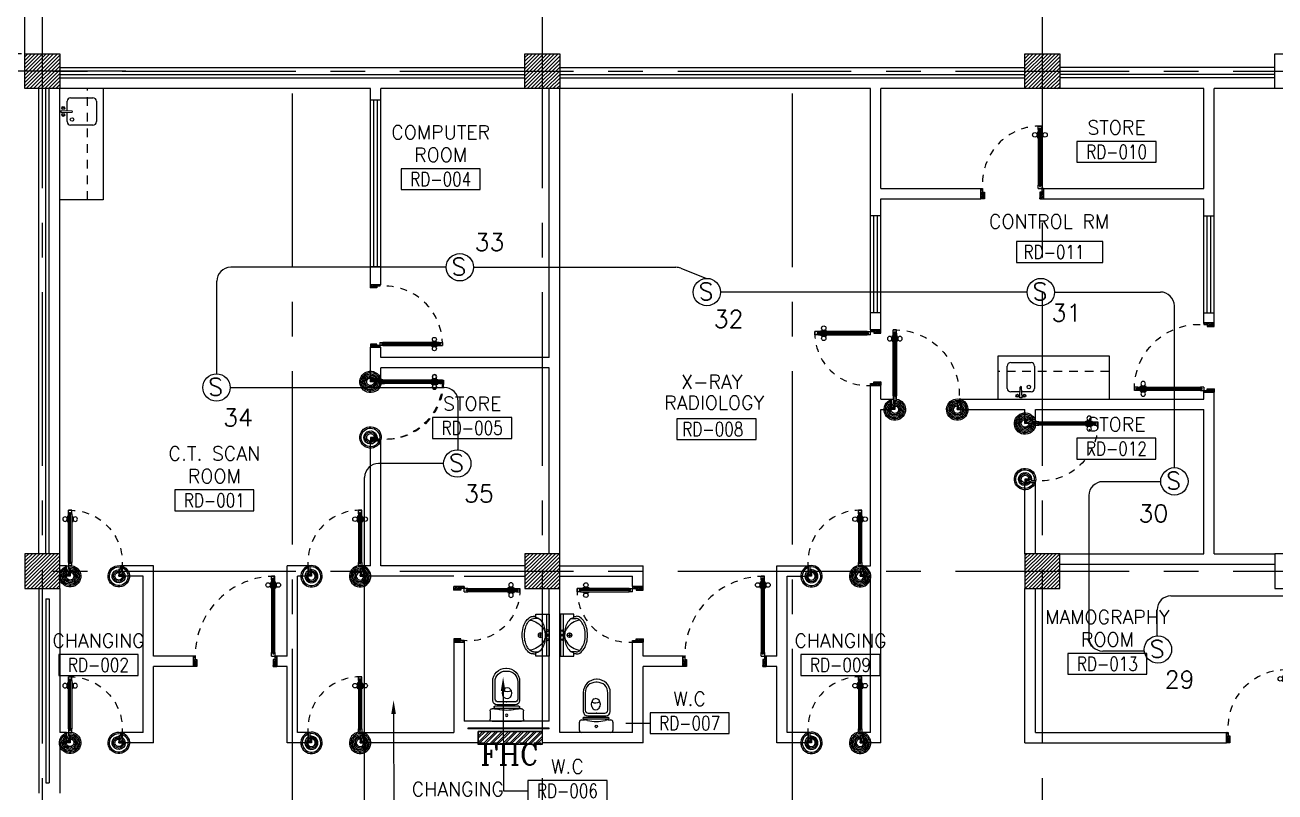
# Model space of a CAD drawing. Extents: x -0.4 to 91.7, y -13.9 to 77.4.
# Drawn here: x 10.95 to 28.95, y 53.49 to 64.54 of the extents above; entities that cross this region are included whole.
import ezdxf
from ezdxf.enums import TextEntityAlignment as Align

# ---------------------------------------------------------------- set-up
doc = ezdxf.new("R2010")
doc.units = 0
doc.header["$MEASUREMENT"] = 0
doc.header["$PDMODE"] = 3
doc.header["$PDSIZE"] = 0.1
for name, pattern in [('CENTERX2', [4, 2.5, -0.5, 0.5, -0.5]), ('HIDDEN', [0.375, 0.25, -0.125]), ('HIDDEN2', [0.1875, 0.125, -0.0625])]:
    doc.linetypes.add(name, pattern=pattern)
doc.layers.get('0').update_dxf_attribs({"color": 11, "linetype": 'CONTINUOUS'})
doc.layers.get('DEFPOINTS').update_dxf_attribs({"color": 11, "linetype": 'CONTINUOUS'})
for name, color, linetype in [('A-JEERI', 11, 'CONTINUOUS'), ('AX-DIM', 11, 'CONTINUOUS'), ('AXES', 11, 'CENTERX2'), ('COL', 11, 'CONTINUOUS'), ('DOOR', 11, 'CONTINUOUS'), ('E-FIRE', 4, 'CONTINUOUS'), ('E-WIRE', 4, 'CONTINUOUS'), ('FHC', 11, 'CONTINUOUS'), ('HAT', 11, 'CONTINUOUS'), ('INSUL', 11, 'CONTINUOUS'), ('Locker', 11, 'CONTINUOUS'), ('ME-FIX', 11, 'CONTINUOUS'), ('RM-BOX', 11, 'CONTINUOUS'), ('RM-IND', 11, 'CONTINUOUS'), ('RM-NAME', 11, 'CONTINUOUS'), ('RM-NO', 11, 'CONTINUOUS'), ('SUNI-FUR', 11, 'CONTINUOUS'), ('WALL', 11, 'CONTINUOUS'), ('WIN', 11, 'CONTINUOUS')]:
    doc.layers.add(name, color=color, linetype=linetype)
doc.styles.add('ROMANC', font='romanc', dxfattribs={"height": 0.1})
doc.styles.add('ROMANS', font='ROMANS.shx', dxfattribs={"width": 0.6})
doc.dimstyles.new('STANDARD in', dxfattribs={"dimtxt": 0.2, "dimasz": 0.1, "dimexe": 0.07, "dimexo": 0.05, "dimgap": 0.1, "dimtad": 1, "dimdec": 0, "dimlfac": 1000, "dimzin": 0, "dimdsep": 46, "dimtxsty": 'ROMANS', "dimblk": 'ARCHTICK', "dimcen": 0.05, "dimdle": 0.05, "dimclrd": 7, "dimclre": 7, "dimclrt": 2, "dimadec": 0, "dimazin": 0, "dimtfac": 1, "dimtdec": 0, "dimtmove": 2, "dimatfit": 3, "dimldrblk": 'ARCHTICK', "dimfxl": 0, "dimtolj": 1, "dimtzin": 0, "dimarcsym": 0})

# ---------------------------------------------------------------- blocks, each defined once
blk = doc.blocks.new('_ARCHTICK')
at = {"color": 0, "linetype": 'ByBlock', "const_width": 0.15}
blk.add_lwpolyline([(-0.5, -0.5), (0.5, 0.5)], dxfattribs=at)
blk = doc.blocks.new('*D139')
at = {"layer": 'AX-DIM', "color": 7, "lineweight": -2}
for p, q in [((10.951, 63.985), (10.951, 76.183)), ((86.267, 74.743), (86.267, 76.183)), ((10.901, 76.113), (86.317, 76.113))]:
    blk.add_line(p, q, dxfattribs=at)
at = {"layer": 'DEFPOINTS', "color": 0}
for p in [(86.267, 76.113), (86.267, 74.693), (10.951, 63.935)]:
    blk.add_point(p, dxfattribs=at)
at = {"layer": 'AX-DIM', "color": 7, "lineweight": -2, "xscale": 0.1, "yscale": 0.1, "zscale": 0.1, "rotation": 180}
blk.add_blockref('_ARCHTICK', (10.951, 76.113), dxfattribs=at)
at = {"layer": 'AX-DIM', "color": 7, "lineweight": -2, "xscale": 0.1, "yscale": 0.1, "zscale": 0.1}
blk.add_blockref('_ARCHTICK', (86.267, 76.113), dxfattribs=at)
at = {"layer": 'AX-DIM', "color": 2, "insert": (48.609, 76.313), "char_height": 0.2, "attachment_point": 5, "style": 'ROMANS'}
blk.add_mtext('\\A1;75316', dxfattribs=at)
blk = doc.blocks.new('*D178')
at = {"layer": 'AX-DIM', "color": 7, "lineweight": -2}
for p, q in [((10.901, 64.12), (0.98, 64.12)), ((1.05, 4.75), (1.05, 64.17)), ((10.901, 4.8), (0.98, 4.8))]:
    blk.add_line(p, q, dxfattribs=at)
at = {"layer": 'DEFPOINTS', "color": 0}
for p in [(1.05, 64.12), (10.951, 64.12), (10.951, 4.8)]:
    blk.add_point(p, dxfattribs=at)
at = {"layer": 'AX-DIM', "color": 7, "lineweight": -2, "xscale": 0.1, "yscale": 0.1, "zscale": 0.1}
for p, rotation in [((1.05, 64.12), 90), ((1.05, 4.8), 270)]:
    blk.add_blockref('_ARCHTICK', p, dxfattribs=dict(at, rotation=rotation))
at = {"layer": 'AX-DIM', "color": 2, "insert": (0.85, 34.46), "char_height": 0.2, "attachment_point": 5, "rotation": 90, "style": 'ROMANS'}
blk.add_mtext('\\A1;59320', dxfattribs=at)
blk = doc.blocks.new('DOOR100')
at = {"layer": 'DOOR', "color": 7, "linetype": 'ByBlock'}
for p, q in [((-75, 1250), (-75, 1300)), ((-75, 1300), (-25, 1300)), ((-25, 1300), (-75, 1300)), ((-58, 1250), (-58, 1270)), ((-42, 1270), (-58, 1270)), ((-42, 1250), (-42, 1270)), ((-25, 1250), (-25, 1300)), ((-91, 1205), (-91, 1140)), ((-82, 1205), (-91, 1205)), ((-82, 1140), (-91, 1140)), ((-82, 1128), (-82, 1218)), ((-75, 1218), (-82, 1218)), ((-82, 1205), (-82, 1140)), ((-75, 1128), (-82, 1128)), ((-58, 1250), (-75, 1250)), ((-25, 1250), (-42, 1250)), ((-25, 1218), (-18, 1218)), ((-25, 1128), (-18, 1128)), ((-18, 1128), (-18, 1218)), ((-18, 1205), (-18, 1140)), ((-18, 1205), (-9, 1205)), ((-18, 1140), (-9, 1140)), ((-9, 1205), (-9, 1140)), ((-75, 200), (-58, 200)), ((-75, 150), (-75, 200)), ((-58, 200), (-58, 180)), ((-42, 200), (-25, 200)), ((-42, 180), (-42, 200)), ((-25, 200), (-25, 150)), ((-1200, 0), (-1200, 150)), ((-1200, 150), (-1175, 150)), ((-1200, 150), (-1200, 0)), ((-1150, 0), (-1200, 114)), ((-1150, 0), (-1200, 40)), ((-1150, 0), (-1200, 0)), ((-1175, 150), (-1175, 100)), ((-1175, 100), (-1150, 100)), ((-1150, 0), (-1163, 100)), ((-1150, 100), (-1150, 0)), ((-75, 150), (-25, 150)), ((-58, 180), (-42, 180)), ((-50, 0), (0, 114)), ((-50, 100), (-50, 0)), ((-50, 0), (-37, 100)), ((-25, 100), (-50, 100)), ((-50, 0), (0, 40)), ((-50, 0), (0, 0)), ((0, 150), (-25, 150)), ((-25, 150), (-25, 100)), ((0, 0), (0, 150)), ((0, 150), (0, 0))]:
    blk.add_line(p, q, dxfattribs=at)
at = {"layer": 'DOOR', "linetype": 'ByBlock'}
for p, q in [((-75, 1250), (-75, 200)), ((-58, 200), (-58, 1250)), ((-42, 200), (-42, 1250)), ((-25, 200), (-25, 1250))]:
    blk.add_line(p, q, dxfattribs=at)
at = {"layer": 'DOOR', "color": 7, "linetype": 'ByBlock'}
for centre in [(-124, 1173), (24, 1173)]:
    blk.add_circle(centre, 32.4, dxfattribs=at)
at = {"layer": 'DOOR', "linetype": 'HIDDEN', "ltscale": 0.5}
blk.add_arc((-25, 150), 1150, 90, 180, dxfattribs=at)
at = {"layer": 'DOOR', "color": 7, "linetype": 'ByBlock'}
for centre, radius, start, end in [((-1150, 0), 154, 103.7142, 108.8947), ((-1150, 0), 134, 100.72, 111.8402), ((-1150, 0), 94.4, 90, 121.9818), ((-1150, 0), 74.4, 90, 132.2236), ((-1150, 0), 54.4, 90, 156.7926), ((-1150, 0), 34.4, 90, 180), ((-1150, 0), 14.4, 90, 180), ((-50, 0), 94.4, 58.0182, 90), ((-50, 0), 74.4, 47.7764, 90), ((-50, 0), 54.4, 23.2074, 90), ((-50, 0), 34.4, 0, 90), ((-50, 0), 14.4, 0, 90), ((-50, 0), 134, 68.1598, 79.28), ((-50, 0), 114, 64.0838, 77.3774), ((-50, 0), 154, 71.1053, 76.2858)]:
    blk.add_arc(centre, radius, start, end, dxfattribs=at)
blk = doc.blocks.new('A$C49F1192B')
at = {"layer": 'DOOR', "color": 0, "linetype": 'ByBlock', "xscale": -1, "rotation": 270}
blk.add_blockref('DOOR100', (0, 1200), dxfattribs=at)
blk = doc.blocks.new('*D161')
at = {"layer": 'AX-DIM', "color": 7, "lineweight": -2}
for p, q in [((5.726, 60.64), (5.726, 76.183)), ((10.951, 63.985), (10.951, 76.183)), ((5.676, 76.113), (11.001, 76.113))]:
    blk.add_line(p, q, dxfattribs=at)
at = {"layer": 'DEFPOINTS', "color": 0}
for p in [(10.951, 76.113), (10.951, 63.935), (5.726, 60.59)]:
    blk.add_point(p, dxfattribs=at)
at = {"layer": 'AX-DIM', "color": 7, "lineweight": -2, "xscale": 0.1, "yscale": 0.1, "zscale": 0.1, "rotation": 180}
blk.add_blockref('_ARCHTICK', (5.726, 76.113), dxfattribs=at)
at = {"layer": 'AX-DIM', "color": 7, "lineweight": -2, "xscale": 0.1, "yscale": 0.1, "zscale": 0.1}
blk.add_blockref('_ARCHTICK', (10.951, 76.113), dxfattribs=at)
at = {"layer": 'AX-DIM', "color": 2, "insert": (8.339, 76.313), "char_height": 0.2, "attachment_point": 5, "style": 'ROMANS'}
blk.add_mtext('\\A1;5225', dxfattribs=at)
blk = doc.blocks.new('A$C09EF76E8')
at = {"layer": 'DOOR', "color": 0, "linetype": 'ByBlock'}
for p, q in [((777, 950), (727, 950)), ((727, 950), (777, 950)), ((727, 900), (727, 950)), ((760, 920), (744, 920)), ((744, 900), (744, 920)), ((760, 900), (760, 920)), ((777, 900), (777, 950)), ((719, 855), (710, 855)), ((710, 855), (710, 790)), ((719, 790), (710, 790)), ((727, 868), (719, 868)), ((719, 778), (719, 868)), ((719, 855), (719, 790)), ((727, 778), (719, 778)), ((744, 900), (727, 900)), ((777, 900), (760, 900)), ((777, 868), (784, 868)), ((777, 778), (784, 778)), ((784, 778), (784, 868)), ((784, 855), (793, 855)), ((784, 855), (784, 790)), ((784, 790), (793, 790)), ((793, 855), (793, 790)), ((727, 150), (727, 200)), ((727, 200), (744, 200)), ((744, 200), (744, 180)), ((760, 180), (760, 200)), ((760, 200), (777, 200)), ((777, 200), (777, 150)), ((2, 0), (2, 150)), ((2, 150), (27, 150)), ((2, 150), (2, 0)), ((27, 150), (27, 100)), ((27, 100), (52, 100)), ((52, 100), (52, 0)), ((727, 150), (777, 150)), ((744, 180), (760, 180)), ((777, 100), (752, 100)), ((752, 100), (752, 0)), ((777, 150), (777, 100)), ((802, 150), (777, 150)), ((802, 150), (802, 0)), ((52, 0), (2, 0)), ((752, 0), (802, 0))]:
    blk.add_line(p, q, dxfattribs=at)
at = {"layer": 'DOOR', "linetype": 'ByBlock'}
for p, q in [((727, 900), (727, 200)), ((744, 200), (744, 900)), ((760, 200), (760, 900)), ((777, 200), (777, 900)), ((802, 0), (802, 150))]:
    blk.add_line(p, q, dxfattribs=at)
at = {"layer": 'DOOR', "color": 9, "linetype": 'ByBlock'}
for p, q in [((52, 0), (2, 114)), ((52, 0), (2, 40)), ((52, 0), (38, 100)), ((752, 0), (802, 114)), ((752, 0), (765, 100)), ((752, 0), (802, 40))]:
    blk.add_line(p, q, dxfattribs=at)
at = {"layer": 'DOOR', "color": 0, "linetype": 'ByBlock'}
for centre in [(678, 823), (825, 823)]:
    blk.add_circle(centre, 32.4, dxfattribs=at)
at = {"layer": 'DOOR', "linetype": 'HIDDEN', "ltscale": 0.5}
blk.add_arc((752, 199), 752, 88.0938, 183.7249, dxfattribs=at)
at = {"layer": 'DOOR', "color": 9, "linetype": 'ByBlock'}
for centre, radius, start, end in [((52, 0), 154, 103.7142, 108.8947), ((52, 0), 134, 100.72, 111.8402), ((52, 0), 94.4, 90, 121.9818), ((52, 0), 74.4, 90, 132.2236), ((52, 0), 54.4, 90, 156.7926), ((52, 0), 34.4, 90, 180), ((52, 0), 14.4, 90, 180), ((752, 0), 94.4, 58.0182, 90), ((752, 0), 74.4, 47.7764, 90), ((752, 0), 54.4, 23.2074, 90), ((752, 0), 34.4, 0, 90), ((752, 0), 14.4, 0, 90), ((752, 0), 134, 68.1598, 79.28), ((752, 0), 114, 64.0838, 77.3774), ((752, 0), 154, 71.1053, 76.2858)]:
    blk.add_arc(centre, radius, start, end, dxfattribs=at)
blk = doc.blocks.new('*X106')
at = {"color": 0}
for p, q in [((24139, 62323), (24617, 62801)), ((24139, 62376), (24564, 62801)), ((24139, 62429), (24511, 62801)), ((24139, 62482), (24458, 62801)), ((24139, 62535), (24405, 62801)), ((24139, 62588), (24352, 62801)), ((24139, 62641), (24299, 62801)), ((24139, 62694), (24246, 62801)), ((24139, 62747), (24193, 62801)), ((24170, 62301), (24639, 62770)), ((24223, 62301), (24639, 62717)), ((24276, 62301), (24639, 62664)), ((24329, 62301), (24639, 62611)), ((24382, 62301), (24639, 62558)), ((24435, 62301), (24639, 62505)), ((24488, 62301), (24639, 62452)), ((24541, 62301), (24639, 62399)), ((24595, 62301), (24639, 62346))]:
    blk.add_line(p, q, dxfattribs=at)
blk = doc.blocks.new('RM1')
at = {"layer": 'RM-BOX'}
blk.add_lwpolyline([(570, -200), (-570, -200), (-570, -500), (570, -500)], close=True, dxfattribs=at)
at = {"layer": 'RM-NAME', "style": 'ROMANS'}
for tag, p in [('ROOMNAME1', (0, 324)), ('ROOMNAME2', (0, 0))]:
    blk.add_attdef(tag, text='', height=200, dxfattribs=at).set_placement(p, align=Align.MIDDLE)
at = {"layer": 'RM-NO', "style": 'ROMANS', "width": 0.8}
blk.add_attdef('ROOMNO', text='', height=200, dxfattribs=at).set_placement((0, -350), align=Align.MIDDLE)
blk = doc.blocks.new('COL50')
at = {"layer": 'COL'}
blk.add_lwpolyline([(-250, 250), (-250, -250), (250, -250), (250, 250)], close=True, dxfattribs=at)
blk = doc.blocks.new('*X108')
at = {"color": 0}
for p, q in [((24139, 69535), (24605, 70001)), ((24139, 69589), (24552, 70001)), ((24139, 69642), (24499, 70001)), ((24139, 69695), (24446, 70001)), ((24139, 69748), (24393, 70001)), ((24139, 69801), (24340, 70001)), ((24139, 69854), (24287, 70001)), ((24139, 69907), (24234, 70001)), ((24139, 69960), (24180, 70001)), ((24158, 69501), (24639, 69982)), ((24211, 69501), (24639, 69929)), ((24264, 69501), (24639, 69876)), ((24317, 69501), (24639, 69823)), ((24370, 69501), (24639, 69770)), ((24423, 69501), (24639, 69717)), ((24476, 69501), (24639, 69664)), ((24529, 69501), (24639, 69611)), ((24582, 69501), (24639, 69558)), ((24635, 69501), (24639, 69505))]:
    blk.add_line(p, q, dxfattribs=at)
blk = doc.blocks.new('*X107')
at = {"color": 0}
for p, q in [((31339, 62310), (31830, 62801)), ((31339, 62364), (31777, 62801)), ((31339, 62417), (31724, 62801)), ((31339, 62470), (31671, 62801)), ((31339, 62523), (31618, 62801)), ((31339, 62576), (31565, 62801)), ((31339, 62629), (31512, 62801)), ((31339, 62682), (31458, 62801)), ((31339, 62735), (31405, 62801)), ((31339, 62788), (31352, 62801)), ((31383, 62301), (31839, 62757)), ((31436, 62301), (31839, 62704)), ((31489, 62301), (31839, 62651)), ((31542, 62301), (31839, 62598)), ((31595, 62301), (31839, 62545)), ((31648, 62301), (31839, 62492)), ((31701, 62301), (31839, 62439)), ((31754, 62301), (31839, 62386)), ((31807, 62301), (31839, 62333))]:
    blk.add_line(p, q, dxfattribs=at)
blk = doc.blocks.new('A$C24ED45A6')
at = {"layer": 'DOOR', "color": 0, "linetype": 'ByBlock'}
for p, q in [((925, 1100), (925, 1150)), ((925, 1150), (975, 1150)), ((975, 1150), (925, 1150)), ((942, 1100), (925, 1100)), ((942, 1100), (942, 1120)), ((958, 1120), (942, 1120)), ((958, 1100), (958, 1120)), ((975, 1100), (958, 1100)), ((975, 1100), (975, 1150)), ((909, 1055), (909, 990)), ((918, 1055), (909, 1055)), ((918, 990), (909, 990)), ((918, 978), (918, 1068)), ((925, 1068), (918, 1068)), ((918, 1055), (918, 990)), ((925, 978), (918, 978)), ((975, 1068), (982, 1068)), ((975, 978), (982, 978)), ((982, 978), (982, 1068)), ((982, 1055), (982, 990)), ((982, 1055), (991, 1055)), ((982, 990), (991, 990)), ((991, 1055), (991, 990)), ((925, 150), (925, 200)), ((925, 200), (942, 200)), ((942, 200), (942, 180)), ((958, 180), (958, 200)), ((958, 200), (975, 200)), ((975, 200), (975, 150)), ((0, 0), (0, 150)), ((0, 150), (25, 150)), ((50, 0), (0, 0)), ((25, 150), (25, 100)), ((25, 100), (50, 100)), ((50, 100), (50, 0)), ((925, 150), (975, 150)), ((942, 180), (958, 180)), ((975, 100), (950, 100)), ((950, 100), (950, 0)), ((1000, 150), (975, 150)), ((975, 150), (975, 100)), ((1000, 150), (1000, 0)), ((950, 0), (1000, 0))]:
    blk.add_line(p, q, dxfattribs=at)
at = {"layer": 'DOOR', "linetype": 'ByBlock'}
for p, q in [((925, 1100), (925, 200)), ((942, 200), (942, 1100)), ((958, 200), (958, 1100)), ((975, 200), (975, 1100))]:
    blk.add_line(p, q, dxfattribs=at)
at = {"layer": 'DOOR', "color": 9, "linetype": 'ByBlock'}
for p, q in [((50, 0), (0, 114)), ((50, 0), (0, 40)), ((50, 0), (37, 100)), ((950, 0), (1000, 114)), ((950, 0), (963, 100)), ((950, 0), (1000, 40))]:
    blk.add_line(p, q, dxfattribs=at)
at = {"layer": 'DOOR', "color": 0, "linetype": 'ByBlock'}
for centre in [(876, 1023), (1024, 1023)]:
    blk.add_circle(centre, 32.4, dxfattribs=at)
at = {"layer": 'DOOR', "linetype": 'HIDDEN', "ltscale": 0.5}
blk.add_arc((950, 222), 928, 88.456, 184.4816, dxfattribs=at)
at = {"layer": 'DOOR', "color": 9, "linetype": 'ByBlock'}
for centre, radius, start, end in [((50, 0), 154, 103.7142, 108.8947), ((50, 0), 134, 100.72, 111.8402), ((50, 0), 114, 102.6226, 115.9162), ((50, 0), 94.4, 90, 121.9818), ((50, 0), 74.4, 90, 132.2236), ((50, 0), 54.4, 90, 156.7926), ((50, 0), 34.4, 90, 180), ((50, 0), 14.4, 90, 180), ((950, 0), 94.4, 58.0182, 90), ((950, 0), 74.4, 47.7764, 90), ((950, 0), 54.4, 23.2074, 90), ((950, 0), 34.4, 0, 90), ((950, 0), 14.4, 0, 90), ((950, 0), 134, 68.1598, 79.28), ((950, 0), 114, 64.0838, 77.3774), ((950, 0), 154, 71.1053, 76.2858)]:
    blk.add_arc(centre, radius, start, end, dxfattribs=at)
at = {"layer": 'WALL'}
blk.add_line((1000, 0), (1000, 150), dxfattribs=at)
blk = doc.blocks.new('*X109')
at = {"color": 0}
for p, q in [((31339, 69523), (31817, 70001)), ((31339, 69576), (31764, 70001)), ((31339, 69629), (31711, 70001)), ((31339, 69682), (31658, 70001)), ((31339, 69735), (31605, 70001)), ((31339, 69788), (31552, 70001)), ((31339, 69841), (31499, 70001)), ((31339, 69894), (31446, 70001)), ((31339, 69947), (31393, 70001)), ((31370, 69501), (31839, 69970)), ((31423, 69501), (31839, 69917)), ((31476, 69501), (31839, 69864)), ((31529, 69501), (31839, 69811)), ((31582, 69501), (31839, 69758)), ((31635, 69501), (31839, 69705)), ((31688, 69501), (31839, 69652)), ((31741, 69501), (31839, 69599)), ((31795, 69501), (31839, 69546))]:
    blk.add_line(p, q, dxfattribs=at)
blk = doc.blocks.new('*X111')
at = {"color": 0}
for p, q in [((38539, 62351), (38989, 62801)), ((38539, 62404), (38936, 62801)), ((38539, 62457), (38883, 62801)), ((38539, 62510), (38830, 62801)), ((38539, 62563), (38777, 62801)), ((38539, 62616), (38724, 62801)), ((38539, 62669), (38671, 62801)), ((38539, 62722), (38618, 62801)), ((38539, 62775), (38565, 62801)), ((38542, 62301), (39039, 62798)), ((38595, 62301), (39039, 62745)), ((38648, 62301), (39039, 62692)), ((38701, 62301), (39039, 62639)), ((38754, 62301), (39039, 62586)), ((38807, 62301), (39039, 62533)), ((38860, 62301), (39039, 62480)), ((38913, 62301), (39039, 62427)), ((38966, 62301), (39039, 62374)), ((39020, 62301), (39039, 62321))]:
    blk.add_line(p, q, dxfattribs=at)
blk = doc.blocks.new('*X110')
at = {"color": 0}
for p, q in [((38539, 69510), (39030, 70001)), ((38539, 69564), (38977, 70001)), ((38539, 69617), (38924, 70001)), ((38539, 69670), (38871, 70001)), ((38539, 69723), (38818, 70001)), ((38539, 69776), (38765, 70001)), ((38539, 69829), (38712, 70001)), ((38539, 69882), (38658, 70001)), ((38539, 69935), (38605, 70001)), ((38539, 69988), (38552, 70001)), ((38583, 69501), (39039, 69957)), ((38636, 69501), (39039, 69904)), ((38689, 69501), (39039, 69851)), ((38742, 69501), (39039, 69798)), ((38795, 69501), (39039, 69745)), ((38848, 69501), (39039, 69692)), ((38901, 69501), (39039, 69639)), ((38954, 69501), (39039, 69586)), ((39007, 69501), (39039, 69533))]:
    blk.add_line(p, q, dxfattribs=at)
blk = doc.blocks.new('DOOR90')
at = {"layer": 'DOOR', "color": 7, "linetype": 'ByBlock'}
for p, q in [((-150, 0), (0, 0)), ((-150, 0), (-150, -25)), ((0, -50), (-114, 0)), ((0, -50), (-40, 0)), ((0, -50), (0, 0)), ((-1000, -25), (-1050, -25)), ((-1050, -75), (-1050, -25)), ((-1050, -25), (-1050, -75)), ((-1000, -75), (-1050, -75)), ((-1000, -42), (-1020, -42)), ((-1020, -42), (-1020, -58)), ((-1000, -58), (-1020, -58)), ((-1000, -25), (-1000, -42)), ((-1000, -58), (-1000, -75)), ((-878, -18), (-968, -18)), ((-968, -25), (-968, -18)), ((-968, -75), (-968, -82)), ((-878, -82), (-968, -82)), ((-955, -9), (-890, -9)), ((-955, -18), (-955, -9)), ((-955, -18), (-890, -18)), ((-955, -82), (-890, -82)), ((-955, -82), (-955, -91)), ((-955, -91), (-890, -91)), ((-890, -18), (-890, -9)), ((-890, -82), (-890, -91)), ((-878, -25), (-878, -18)), ((-878, -75), (-878, -82)), ((-200, -25), (-150, -25)), ((-200, -42), (-200, -25)), ((-180, -42), (-200, -42)), ((-200, -58), (-180, -58)), ((-200, -75), (-200, -58)), ((-150, -75), (-200, -75)), ((-180, -58), (-180, -42)), ((-150, -25), (-100, -25)), ((-150, -75), (-150, -25)), ((-100, -25), (-100, -50)), ((0, -50), (-100, -37)), ((-100, -50), (0, -50)), ((-150, -875), (-100, -875)), ((-150, -900), (-150, -875)), ((-150, -900), (0, -900)), ((0, -900), (-150, -900)), ((0, -850), (-114, -900)), ((-100, -875), (-100, -850)), ((0, -850), (-100, -863)), ((-100, -850), (0, -850)), ((0, -850), (-40, -900)), ((0, -850), (0, -900))]:
    blk.add_line(p, q, dxfattribs=at)
at = {"layer": 'DOOR', "linetype": 'ByBlock'}
for p, q in [((-200, -25), (-1000, -25)), ((-200, -42), (-1000, -42)), ((-200, -58), (-1000, -58)), ((-1000, -75), (-200, -75))]:
    blk.add_line(p, q, dxfattribs=at)
at = {"layer": 'DOOR', "color": 7, "linetype": 'ByBlock'}
for centre in [(-923, 24), (-923, -124)]:
    blk.add_circle(centre, 32.4, dxfattribs=at)
for centre, radius, start, end in [((0, -50), 154, 161.1053, 166.2858), ((0, -50), 94.4, 148.0182, 180), ((0, -50), 134, 158.1598, 169.28), ((0, -50), 114, 154.0838, 167.3774), ((0, -50), 74.4, 137.7764, 180), ((0, -50), 54.4, 113.2074, 180), ((0, -50), 34.4, 90, 180), ((0, -50), 14.4, 90, 180), ((0, -850), 154, 193.7142, 198.8947), ((0, -850), 134, 190.72, 201.8402), ((0, -850), 94.4, 180, 211.9818), ((0, -850), 74.4, 180, 222.2236), ((0, -850), 54.4, 180, 246.7926), ((0, -850), 34.4, 180, 270), ((0, -850), 14.4, 180, 270)]:
    blk.add_arc(centre, radius, start, end, dxfattribs=at)
at = {"layer": 'DOOR', "linetype": 'HIDDEN', "ltscale": 0.5}
blk.add_arc((-222, -50), 828, 178.2701, 275.003, dxfattribs=at)
blk = doc.blocks.new('A$C3CD36B94')
at = {"layer": 'DOOR', "color": 0, "linetype": 'ByBlock'}
for p, q in [((106, 950), (56, 950)), ((56, 800), (56, 950)), ((106, 850), (106, 950)), ((806, 950), (856, 950)), ((806, 850), (806, 950)), ((856, 800), (856, 950)), ((856, 950), (856, 800)), ((56, 800), (81, 800)), ((81, 850), (106, 850)), ((81, 800), (81, 850)), ((131, 800), (81, 800)), ((81, 750), (81, 800)), ((98, 750), (81, 750)), ((114, 770), (98, 770)), ((98, 770), (98, 750)), ((114, 750), (114, 770)), ((131, 750), (114, 750)), ((131, 800), (131, 750)), ((831, 850), (806, 850)), ((831, 800), (831, 850)), ((856, 800), (831, 800)), ((65, 95), (65, 160)), ((74, 160), (65, 160)), ((74, 95), (65, 95)), ((74, 173), (74, 83)), ((81, 173), (74, 173)), ((74, 95), (74, 160)), ((81, 83), (74, 83)), ((81, 50), (81, 0)), ((81, 50), (98, 50)), ((131, 0), (81, 0)), ((81, 0), (131, 0)), ((98, 50), (98, 30)), ((98, 30), (114, 30)), ((114, 50), (114, 30)), ((114, 50), (131, 50)), ((131, 173), (138, 173)), ((131, 83), (138, 83)), ((131, 50), (131, 0)), ((138, 173), (138, 83)), ((138, 95), (138, 160)), ((138, 160), (147, 160)), ((138, 95), (147, 95)), ((147, 95), (147, 160))]:
    blk.add_line(p, q, dxfattribs=at)
at = {"layer": 'DOOR', "color": 9, "linetype": 'ByBlock'}
for p, q in [((106, 950), (56, 910)), ((106, 950), (56, 837)), ((106, 950), (93, 850)), ((806, 950), (819, 850)), ((806, 950), (856, 837)), ((806, 950), (856, 910))]:
    blk.add_line(p, q, dxfattribs=at)
at = {"layer": 'DOOR', "linetype": 'ByBlock'}
for p, q in [((81, 750), (81, 50)), ((98, 750), (98, 50)), ((114, 750), (114, 50)), ((131, 50), (131, 750))]:
    blk.add_line(p, q, dxfattribs=at)
at = {"layer": 'DOOR', "color": 0, "linetype": 'ByBlock'}
for centre in [(32, 128), (179, 128)]:
    blk.add_circle(centre, 32.4, dxfattribs=at)
at = {"layer": 'DOOR', "color": 9, "linetype": 'ByBlock'}
for centre, radius, start, end in [((106, 950), 54.4, 203.2074, 270), ((106, 950), 34.4, 180, 270), ((106, 950), 14.4, 180, 270), ((806, 950), 34.4, 270, 0), ((806, 950), 14.4, 270, 0), ((806, 950), 54.4, 270, 336.7926), ((106, 950), 74.4, 227.7764, 270), ((106, 950), 94.4, 238.0182, 270), ((106, 950), 114, 244.0838, 257.3774), ((106, 950), 134, 248.1598, 259.28), ((106, 950), 154, 251.1053, 256.2858), ((806, 950), 74.4, 270, 312.2236), ((806, 950), 94.4, 270, 301.9818), ((806, 950), 134, 280.72, 291.8402), ((806, 950), 154, 283.7142, 288.8947)]:
    blk.add_arc(centre, radius, start, end, dxfattribs=at)
at = {"layer": 'DOOR', "linetype": 'HIDDEN', "ltscale": 0.5}
blk.add_arc((106, 729), 729, 268.0335, 5.6617, dxfattribs=at)
blk = doc.blocks.new('2')
at = {"layer": 'SUNI-FUR', "linetype": 'Continuous'}
for p, q in [((0.016, 0.724), (-0.003, 0.724)), ((0.014, 0.765), (0.004, 0.765)), ((-0.185, 0.576), (-0.185, 0.3)), ((-0.159, 0.57), (-0.159, 0.32)), ((0.168, 0.32), (0.168, 0.57)), ((0.203, 0.3), (0.203, 0.576)), ((-0.065, 0.438), (-0.07, 0.406)), ((-0.07, 0.406), (-0.065, 0.375)), ((-0.005, 0.487), (-0.029, 0.481)), ((0.019, 0.481), (-0.005, 0.487)), ((0.06, 0.406), (0.055, 0.438)), ((0.057, 0.377), (0.06, 0.406)), ((-0.186, 0.199), (-0.186, 0.208)), ((-0.176, 0.218), (0.172, 0.218)), ((0.172, 0.189), (-0.176, 0.189)), ((-0.122, 0.237), (0.009, 0.237)), ((-0.113, 0.279), (0.008, 0.279)), ((-0.029, 0.331), (-0.005, 0.326)), ((-0.005, 0.326), (0.019, 0.331)), ((0.001, 0.279), (0.123, 0.279)), ((0.008, 0.279), (0.001, 0.279)), ((0.009, 0.237), (0.14, 0.237)), ((0.182, 0.208), (0.182, 0.199)), ((-0.241, 0.03), (-0.241, 0.15)), ((-0.211, 0.18), (-0.17, 0.18)), ((0.211, 0), (-0.211, 0)), ((0.174, 0.18), (0.211, 0.18)), ((0.174, 0.18), (0.174, 0.18)), ((0.241, 0.15), (0.241, 0.03))]:
    blk.add_line(p, q, dxfattribs=at)
blk.add_circle((0.002, 0.087), 0.0184, dxfattribs=at)
for centre, radius, start, end in [((0.004, 0.576), 0.189, 90, 180), ((-0.005, 0.57), 0.154, 90, 180), ((0.014, 0.576), 0.189, 0, 90), ((0.014, 0.57), 0.154, 0, 90), ((0.013, 0.412), 0.082, 141.0758, 161.504), ((0.013, 0.401), 0.082, 198.496, 218.9242), ((-0.007, 0.537), 0.112, 239.4234, 302.9162), ((0.002, 0.421), 0.0682, 117.1532, 141.0758), ((-0.012, 0.421), 0.0682, 38.9242, 62.8468), ((-0.023, 0.412), 0.082, 18.496, 38.9242), ((-0.029, 0.406), 0.0901, 321.0758, 341.504), ((-0.176, 0.208), 0.01, 90, 180), ((-0.176, 0.199), 0.01, 180, 270), ((-0.122, 0.3), 0.063, 180, 270), ((-0.116, 0.322), 0.0432, 183.5129, 273.5129), ((0.002, 0.392), 0.0682, 218.9242, 242.8468), ((-0.012, 0.392), 0.0682, 297.1532, 321.0758), ((0.125, 0.322), 0.0432, 266.4871, 356.4871), ((0.14, 0.3), 0.063, 270, 0), ((0.172, 0.208), 0.01, 0, 90), ((0.172, 0.199), 0.01, 270, 0), ((-0.211, 0.15), 0.03, 90, 180), ((-0.211, 0.03), 0.03, 180, 270), ((-0.201, -0.252), 0.433, 79.7535, 85.8109), ((0.075, 1.126), 0.973, 258.1938, 265.7347), ((-0.07, 1.126), 0.973, 274.2653, 281.8062), ((0.206, -0.252), 0.433, 94.1891, 100.2465), ((0.211, 0.15), 0.03, 0, 90), ((0.211, 0.03), 0.03, 270, 0)]:
    blk.add_arc(centre, radius, start, end, dxfattribs=at)
blk = doc.blocks.new('A$C347D0806')
at = {"layer": 'ME-FIX'}
for p, q in [((0.157, 1.467), (0.478, 1.467)), ((0.627, 1.6), (0.627, 0)), ((0.019, 1.254), (0.019, 1.287)), ((0.019, 1.287), (0.174, 1.28)), ((0.019, 1.254), (0.174, 1.261)), ((0.107, 1.28), (0.107, 1.417)), ((0.107, 1.124), (0.107, 1.261)), ((0.528, 1.417), (0.528, 1.124)), ((0.478, 1.074), (0.157, 1.074)), ((0.627, 0), (0, 0))]:
    blk.add_line(p, q, dxfattribs=at)
for centre, radius in [((0.05, 1.32), 0.0217), ((0.05, 1.32), 0.014), ((0.05, 1.221), 0.0217), ((0.05, 1.221), 0.014), ((0.177, 1.156), 0.0255)]:
    blk.add_circle(centre, radius, dxfattribs=at)
for centre, radius, start, end in [((0.157, 1.417), 0.0499, 90, 180), ((0.478, 1.417), 0.0499, 0, 90), ((0.174, 1.27), 0.00997, 270, 90), ((0.157, 1.124), 0.0499, 180, 270), ((0.478, 1.124), 0.0499, 270, 0)]:
    blk.add_arc(centre, radius, start, end, dxfattribs=at)
blk = doc.blocks.new('3')
at = {"layer": 'SUNI-FUR', "linetype": 'Continuous'}
for p, q in [((-0.304, 0), (-0.304, -0.192)), ((0.304, 0), (-0.304, 0)), ((0.304, -0.192), (0.304, 0)), ((0.304, -0.039), (-0.304, -0.039)), ((-0.254, -0.192), (-0.239, -0.15)), ((-0.239, -0.228), (-0.239, -0.15)), ((0.032, -0.13), (-0.032, -0.13)), ((0.016, -0.021), (-0.015, -0.021)), ((0, -0.005), (0, -0.037)), ((0, -0.098), (0, -0.162)), ((0.239, -0.15), (0.254, -0.192)), ((0.239, -0.15), (0.239, -0.228)), ((-0.304, -0.192), (-0.254, -0.192)), ((-0.271, -0.228), (-0.271, -0.192)), ((0.254, -0.192), (0.304, -0.192)), ((0.271, -0.192), (0.271, -0.228))]:
    blk.add_line(p, q, dxfattribs=at)
for centre, radius in [((-0.065, -0.021), 0.0124), ((0, -0.13), 0.0325), ((0, -0.021), 0.0155), ((0.065, -0.021), 0.0124)]:
    blk.add_circle(centre, radius, dxfattribs=at)
for centre, radius, start, end in [((-0.085, -0.267), 0.193, 117.0377, 142.6695), ((0.104, -0.343), 0.328, 144.0392, 163.2739), ((-0.028, -0.365), 0.307, 103.0865, 118.1878), ((0.054, -0.312), 0.27, 118.7422, 143.0578), ((-0.008, -0.528), 0.47, 89.0532, 100.9895), ((-0.012, -0.189), 0.13, 84.8536, 119.4454), ((0, -0.527), 0.469, 78.0637, 90), ((0.003, -0.228), 0.168, 61.4441, 91.1678), ((-0.04, -0.297), 0.25, 35.9608, 60.2764), ((0.034, -0.367), 0.306, 62.9623, 78.0637), ((-0.104, -0.343), 0.328, 16.7261, 35.9608), ((0.085, -0.267), 0.193, 37.3305, 62.9623), ((-0.191, -0.235), 0.0807, 174.5539, 214.673), ((-0.083, -0.16), 0.212, 214.673, 239.0867), ((-0.187, -0.234), 0.0525, 173.0893, 213.2084), ((-0.083, -0.16), 0.18, 214.673, 239.0867), ((0.204, -0.373), 0.433, 163.2739, 167.375), ((-0.035, -0.081), 0.305, 239.0867, 256.0699), ((-0.035, -0.081), 0.272, 239.0867, 256.0699), ((0, 0.062), 0.419, 256.0699, 270), ((0, 0.062), 0.419, 270, 283.9301), ((0.035, -0.081), 0.272, 283.9301, 300.9133), ((0.035, -0.081), 0.305, 283.9301, 300.9133), ((0.089, -0.171), 0.167, 300.9133, 325.327), ((0.089, -0.171), 0.2, 300.9133, 325.327), ((-0.204, -0.373), 0.433, 12.7359, 16.7261), ((0.171, -0.228), 0.068, 325.327, 0), ((0.171, -0.228), 0.101, 325.327, 0), ((0, 0.062), 0.452, 256.0699, 270), ((0, 0.062), 0.452, 270, 283.9301)]:
    blk.add_arc(centre, radius, start, end, dxfattribs=at)
blk = doc.blocks.new('S')
at = {"layer": 'E-FIRE'}
blk.add_circle((0, 0), 197, dxfattribs=at)
at = {"layer": 'E-FIRE', "color": 3, "style": 'ROMANS'}
blk.add_text('S', height=250, dxfattribs=at).set_placement((-119, -115))

msp = doc.modelspace()

# ---------------------------------------------------------------- hatches: boundary and pattern name
at = {"layer": 'FHC', "linetype": 'ByBlock', "ltscale": 0.3}
h = msp.add_hatch(dxfattribs=at)
h.set_pattern_fill('ANSI32', color=11, scale=175, style=0)
h.set_pattern_definition([(44.999998, (-214.71779, 23.118995), (-0.046403885, 0.046403882), []), (44.999998, (-214.686854, 23.118995), (-0.046403885, 0.046403882), [])])
h.paths.add_polyline_path([(18.3984, 54.17), (18.3984, 54.36), (17.4784, 54.36), (17.4784, 54.17)])
h.paths.add_polyline_path([(17.2658, 53.7489), (17.2658, 54.1697), (17.5283, 54.1697), (17.5283, 53.7489)], flags=9)

# ---------------------------------------------------------------- linework, layer by layer
at = {"layer": 'AXES'}
for p, q in [((11.2014, -1.8143), (11.2014, 76.6632)), ((18.4014, -1.8143), (18.4014, 76.6632)), ((25.6014, -1.8143), (25.6014, 76.6632)), ((0.35, 63.87), (69.4414, 63.87)), ((12.4014, 63.87), (9.975, 63.87)), ((14.8014, 5.05), (14.8014, 63.87)), ((22.0014, 5.05), (22.0014, 63.87)), ((0.35, 56.67), (69.4414, 56.67))]:
    msp.add_line(p, q, dxfattribs=at)
at = {"layer": 'COL'}
for points in [[(10.9514, 63.62), (10.9514, 64.12), (11.4514, 64.12), (11.4514, 63.62)], [(18.1514, 63.62), (18.1514, 64.12), (18.6514, 64.12), (18.6514, 63.62)], [(25.3514, 63.62), (25.3514, 64.12), (25.8514, 64.12), (25.8514, 63.62)], [(28.9514, 63.62), (28.9514, 64.12), (29.4514, 64.12), (29.4514, 63.62)]]:
    msp.add_lwpolyline(points, close=True, dxfattribs=at)
at = {"layer": 'E-WIRE'}
for p, q in [((17.015, 61.0455), (13.9137, 61.0455)), ((17.4092, 61.0455), (20.3227, 61.0455)), ((20.3957, 61.0317), (20.7668, 60.8863))]:
    msp.add_line(p, q, dxfattribs=at)
at = {"layer": 'E-WIRE', "color": 4}
for p, q in [((13.7137, 59.5109), (13.7137, 60.8455)), ((25.7761, 60.6892), (27.3024, 60.6892)), ((27.5024, 58.1593), (27.5024, 60.4892)), ((13.9051, 59.3139), (16.9883, 59.3139)), ((17.1877, 58.4157), (17.1877, 59.1293)), ((27.3053, 57.9569), (26.4714, 57.9569)), ((26.2714, 57.7569), (26.2714, 55.717)), ((27.4531, 56.3116), (30.2328, 56.3116)), ((27.2531, 55.7356), (27.2531, 56.1116)), ((27.0705, 55.517), (26.4714, 55.517))]:
    msp.add_line(p, q, dxfattribs=at)
at = {"layer": 'E-WIRE'}
msp.add_lwpolyline([(10.9514, 64.12), (11.4514, 64.12), (11.4514, 63.62), (10.9514, 63.62)], close=True, dxfattribs=at)
for centre, start, end in [((13.9137, 60.8455), 90, 180), ((20.3227, 60.8455), 68.59318, 90)]:
    msp.add_arc(centre, 0.2, start, end, dxfattribs=at)
at = {"layer": 'E-WIRE', "color": 4}
for centre, start, end in [((27.3024, 60.4892), 0, 90), ((16.9883, 59.1139), 0, 90), ((26.4714, 57.7569), 90, 180), ((27.4531, 56.1116), 90, 180), ((26.4714, 55.717), 180, 270)]:
    msp.add_arc(centre, 0.2, start, end, dxfattribs=at)
at = {"layer": 'FHC', "linetype": 'ByBlock', "ltscale": 0.3}
for p, q in [((17.4784, 54.36), (18.3984, 54.36)), ((17.4784, 54.17), (17.4784, 54.36)), ((18.3984, 54.36), (18.3984, 54.17)), ((18.3984, 54.17), (17.4784, 54.17))]:
    msp.add_line(p, q, dxfattribs=at)
at = {"layer": 'INSUL'}
for p, q in [((18.1514, 63.82), (11.4514, 63.82)), ((18.1514, 63.77), (11.4514, 63.77)), ((25.3514, 63.82), (18.6514, 63.82)), ((25.3514, 63.77), (18.6514, 63.77)), ((28.9514, 63.824), (25.8514, 63.824)), ((28.9514, 63.774), (25.8514, 63.774)), ((11.2514, 56.92), (11.2514, 63.62)), ((11.3014, 56.92), (11.3014, 63.62)), ((11.2514, 56.27), (11.3014, 56.27)), ((11.2514, 56.27), (11.2514, 53.62)), ((11.3014, 56.27), (11.3014, 53.62)), ((11.2514, 53.62), (11.3014, 53.62))]:
    msp.add_line(p, q, dxfattribs=at)
at = {"layer": 'ME-FIX', "linetype": 'HIDDEN2'}
for p, q in [((11.8514, 62.0198), (11.8514, 63.62)), ((26.5627, 59.545), (24.9624, 59.545))]:
    msp.add_line(p, q, dxfattribs=at)
at = {"layer": 'ME-FIX', "color": 4}
for p, q in [((25.3819, 60.6892), (20.968, 60.6892)), ((16.9793, 58.219), (16.0423, 58.219)), ((15.8423, 53.3498), (15.8423, 58.019))]:
    msp.add_line(p, q, dxfattribs=at)
at = {"layer": 'ME-FIX', "linetype": 'Continuous'}
msp.add_line((24.9624, 59.7715), (24.9624, 59.145), dxfattribs=at)
at = {"layer": 'ME-FIX', "color": 4}
msp.add_arc((16.0423, 58.019), 0.2, 90, 180, dxfattribs=at)
at = {"layer": 'RM-BOX'}
for points in [[(26.4714, 61.4155), (25.2294, 61.4155), (25.2294, 61.1155), (26.4714, 61.1155)], [(21.4784, 58.8627), (20.3386, 58.8627), (20.3386, 58.5627), (21.4784, 58.5627)]]:
    msp.add_lwpolyline(points, close=True, dxfattribs=at)
at = {"layer": 'RM-IND'}
for p, q in [((17.8363, 54.9432), (17.8413, 53.5033)), ((16.259, 54.6114), (16.264, 53.1716)), ((19.6011, 54.4787), (19.9523, 54.4787)), ((17.8413, 53.5033), (18.1925, 53.5033))]:
    msp.add_line(p, q, dxfattribs=at)
for points in [[(17.803, 54.9432), (17.8697, 54.9432), (17.8363, 55.1432)], [(16.2256, 54.6114), (16.2923, 54.6114), (16.259, 54.8114)]]:
    msp.add_solid(points, dxfattribs=at)
at = {"layer": 'WALL'}
for p, q in [((18.1514, 63.92), (11.4514, 63.92)), ((25.3514, 63.92), (18.6514, 63.92)), ((28.9514, 63.924), (25.8514, 63.924)), ((11.1514, 56.92), (11.1514, 63.62)), ((15.9264, 63.62), (11.4514, 63.62)), ((11.4514, 56.92), (11.4514, 63.62)), ((15.9264, 63.4575), (15.9264, 63.62)), ((18.1514, 63.62), (16.0764, 63.62)), ((16.0764, 63.4575), (16.0764, 63.62)), ((18.5014, 59.745), (18.5014, 63.62)), ((18.5014, 60.345), (18.5014, 63.62)), ((23.1264, 63.62), (18.6514, 63.62)), ((18.6514, 56.92), (18.6514, 63.62)), ((18.6514, 60.345), (18.6514, 63.62)), ((23.1264, 61.7875), (23.1264, 63.62)), ((25.3514, 63.62), (23.2764, 63.62)), ((23.2764, 62.18), (23.2764, 63.62)), ((27.9264, 63.62), (25.8514, 63.62)), ((27.9264, 62.18), (27.9264, 63.62)), ((28.9514, 63.62), (28.0764, 63.62)), ((28.0764, 61.7875), (28.0764, 63.62)), ((15.9264, 63.4575), (16.0764, 63.4575)), ((23.2764, 62.18), (24.7166, 62.18)), ((24.7166, 62.18), (24.7166, 62.03)), ((25.6166, 62.18), (27.9264, 62.18)), ((25.6166, 62.18), (25.6166, 62.03)), ((23.2764, 62.03), (24.7166, 62.03)), ((23.2764, 61.7875), (23.2764, 62.03)), ((25.6166, 62.03), (27.9264, 62.03)), ((27.9264, 61.7875), (27.9264, 62.03)), ((23.2764, 61.7875), (23.1264, 61.7875)), ((27.9264, 61.7875), (28.0764, 61.7875)), ((15.9264, 61.0575), (16.0764, 61.0575)), ((15.9264, 60.795), (15.9264, 61.0575)), ((16.0764, 60.795), (16.0764, 61.0575)), ((16.0764, 60.795), (15.9264, 60.795)), ((23.1264, 60.145), (23.1264, 60.3875)), ((23.2764, 60.3875), (23.1264, 60.3875)), ((23.2764, 60.145), (23.2764, 60.3875)), ((27.9264, 60.3875), (28.0764, 60.3875)), ((27.9265, 60.245), (27.9265, 60.3875)), ((28.0764, 60.245), (28.0764, 60.3875)), ((23.1264, 60.145), (23.2764, 60.145)), ((28.0764, 60.245), (27.9264, 60.245)), ((16.0764, 59.895), (15.9264, 59.895)), ((15.9264, 59.445), (15.9264, 59.895)), ((16.0764, 59.745), (16.0764, 59.895)), ((18.5014, 59.745), (16.0764, 59.745)), ((18.5014, 59.595), (16.0764, 59.595)), ((16.0764, 59.445), (16.0764, 59.595)), ((18.5014, 56.92), (18.5014, 59.595)), ((16.0764, 59.445), (15.9264, 59.445)), ((23.1264, 56.745), (23.1264, 59.345)), ((23.1264, 59.345), (23.2764, 59.345)), ((23.2764, 59.145), (23.2764, 59.345)), ((27.9264, 59.145), (27.9264, 59.245)), ((28.0764, 59.245), (27.9264, 59.245)), ((28.0764, 56.92), (28.0764, 59.245)), ((23.2764, 59.145), (23.4264, 59.145)), ((23.4264, 59.145), (23.4264, 58.995)), ((23.4264, 59.145), (23.4264, 58.995)), ((24.4264, 59.145), (27.9264, 59.145)), ((24.4264, 59.145), (24.4264, 58.995)), ((24.4264, 59.145), (24.4264, 58.995)), ((23.2764, 54.195), (23.2764, 58.995)), ((23.2764, 58.995), (23.4264, 58.995)), ((24.4264, 58.995), (25.3514, 58.995)), ((25.3514, 58.845), (25.3514, 58.995)), ((25.5014, 58.845), (25.5014, 58.995)), ((25.5014, 58.995), (27.9264, 58.995)), ((27.9264, 56.92), (27.9264, 58.995)), ((25.5014, 58.845), (25.3514, 58.845)), ((15.9264, 56.745), (15.9264, 58.545)), ((16.0764, 58.545), (15.9264, 58.545)), ((16.0764, 56.745), (16.0764, 58.545)), ((25.3514, 56.92), (25.3514, 57.945)), ((25.5014, 57.945), (25.3514, 57.945)), ((25.5014, 56.92), (25.5014, 57.945)), ((25.8514, 56.92), (27.9264, 56.92)), ((28.0764, 56.92), (28.9514, 56.92)), ((11.5514, 56.745), (11.4514, 56.745)), ((11.5514, 56.745), (11.5514, 56.595)), ((12.3514, 56.745), (12.3514, 56.595)), ((12.8014, 56.745), (12.3514, 56.745)), ((12.8014, 55.445), (12.8014, 56.745)), ((15.0264, 56.745), (14.7264, 56.745)), ((14.7264, 55.445), (14.7264, 56.745)), ((15.0264, 56.745), (15.0264, 56.595)), ((15.8264, 56.745), (15.8264, 56.595)), ((15.9264, 56.745), (15.8264, 56.745)), ((18.1514, 56.745), (16.0764, 56.745)), ((18.6514, 56.745), (19.8514, 56.745)), ((19.8514, 56.445), (19.8514, 56.745)), ((21.7764, 55.445), (21.7764, 56.745)), ((21.7764, 56.745), (22.2264, 56.745)), ((22.2264, 56.745), (22.2264, 56.595)), ((23.0264, 56.745), (23.0264, 56.595)), ((23.0264, 56.745), (23.1264, 56.745)), ((25.8514, 56.77), (28.9514, 56.77)), ((11.5514, 56.595), (11.4514, 56.595)), ((12.6514, 56.595), (12.3514, 56.595)), ((12.6514, 54.345), (12.6514, 56.595)), ((15.0264, 56.595), (14.8764, 56.595)), ((14.8764, 54.345), (14.8764, 56.595)), ((17.1265, 56.595), (15.8264, 56.595)), ((17.2765, 56.595), (18.1514, 56.595)), ((18.6514, 56.595), (19.7014, 56.595)), ((19.7014, 56.445), (19.7014, 56.595)), ((21.9264, 56.595), (22.2264, 56.595)), ((21.9264, 54.345), (21.9264, 56.595)), ((23.0264, 56.595), (23.1264, 56.595)), ((23.1264, 54.345), (23.1264, 56.595)), ((11.1514, 56.42), (11.1514, 53.47)), ((11.4514, 56.42), (11.4514, 54.345)), ((18.5014, 54.505), (18.5014, 56.42)), ((18.6514, 54.345), (18.6514, 56.42)), ((19.7014, 56.445), (19.8514, 56.445)), ((19.7014, 56.445), (19.8514, 56.445)), ((25.3514, 54.195), (25.3514, 56.42)), ((25.5014, 54.345), (25.5014, 56.42)), ((17.2764, 55.645), (17.1264, 55.645)), ((17.1264, 55.645), (17.1264, 54.345)), ((17.2764, 55.645), (17.2764, 54.505)), ((19.7014, 55.645), (19.8514, 55.645)), ((19.7014, 54.345), (19.7014, 55.645)), ((19.7014, 55.645), (19.8514, 55.645)), ((19.8514, 55.445), (19.8514, 55.645)), ((13.3764, 55.445), (12.8014, 55.445)), ((13.3764, 55.445), (13.3764, 55.295)), ((14.7264, 55.445), (14.5764, 55.445)), ((14.5764, 55.445), (14.5764, 55.295)), ((20.4264, 55.445), (19.8514, 55.445)), ((20.4264, 55.445), (20.4264, 55.295)), ((21.6264, 55.445), (21.6264, 55.295)), ((21.7764, 55.445), (21.6264, 55.445)), ((13.3764, 55.295), (12.8014, 55.295)), ((12.8014, 54.195), (12.8014, 55.295)), ((14.7264, 55.295), (14.5764, 55.295)), ((14.7264, 54.195), (14.7264, 55.295)), ((20.4264, 55.295), (19.8514, 55.295)), ((19.8514, 54.195), (19.8514, 55.295)), ((21.7764, 55.295), (21.6264, 55.295)), ((21.7764, 54.195), (21.7764, 55.295)), ((18.5014, 54.505), (17.2764, 54.505)), ((18.5014, 54.405), (17.3264, 54.405)), ((17.3264, 54.405), (17.3264, 54.395)), ((18.5014, 54.395), (17.3264, 54.395)), ((18.5014, 54.395), (18.5014, 54.405)), ((11.5514, 54.345), (11.4514, 54.345)), ((11.4514, 54.195), (11.4514, 53.47)), ((11.5514, 54.195), (11.4514, 54.195)), ((11.5514, 54.345), (11.5514, 54.195)), ((12.3514, 54.345), (12.3514, 54.195)), ((12.6514, 54.345), (12.3514, 54.345)), ((12.8014, 54.195), (12.3514, 54.195)), ((15.0264, 54.195), (14.7264, 54.195)), ((15.0264, 54.345), (14.8764, 54.345)), ((15.0264, 54.345), (15.0264, 54.195)), ((15.8264, 54.345), (17.1264, 54.345)), ((17.4784, 54.195), (15.8264, 54.195)), ((17.4784, 54.36), (17.4784, 54.195)), ((18.3984, 54.36), (17.4784, 54.36)), ((18.3984, 54.36), (18.3984, 54.195)), ((19.8514, 54.195), (18.3984, 54.195)), ((19.7014, 54.345), (18.6514, 54.345)), ((22.2264, 54.195), (21.7764, 54.195)), ((22.2264, 54.345), (21.9264, 54.345)), ((22.2264, 54.345), (22.2264, 54.195)), ((23.0264, 54.345), (23.0264, 54.195)), ((23.1264, 54.345), (23.0264, 54.345)), ((23.2764, 54.195), (23.0264, 54.195)), ((25.3514, 54.195), (28.2514, 54.195)), ((25.5014, 54.345), (28.2514, 54.345)), ((28.2514, 54.345), (28.2514, 54.195))]:
    msp.add_line(p, q, dxfattribs=at)
at = {"layer": 'WALL', "color": 250, "linetype": 'HIDDEN', "ltscale": 0.25}
msp.add_line((17.4784, 54.195), (18.3984, 54.195), dxfattribs=at)
at = {"layer": 'WIN'}
for p, q in [((15.9264, 61.0575), (15.9264, 63.4575)), ((15.9764, 61.0575), (15.9764, 63.4575)), ((16.0264, 61.0575), (16.0264, 63.4575)), ((16.0764, 61.0575), (16.0764, 63.4575)), ((23.1264, 60.3875), (23.1264, 61.7875)), ((23.1764, 60.3875), (23.1764, 61.7875)), ((23.2264, 60.3875), (23.2264, 61.7875)), ((23.2764, 60.3875), (23.2764, 61.7875)), ((27.9264, 60.3875), (27.9264, 61.7875)), ((27.9764, 60.3875), (27.9764, 61.7875)), ((28.0264, 60.3875), (28.0264, 61.7875)), ((28.0764, 60.3875), (28.0764, 61.7875))]:
    msp.add_line(p, q, dxfattribs=at)

# ---------------------------------------------------------------- block references
at = {"layer": 'A-JEERI', "xscale": -0.001000000047497451, "yscale": 0.0009999999892897904, "zscale": 0.001}
msp.add_blockref('DOOR90', (15.9264, 59.445), dxfattribs=at)
at = {"layer": 'COL', "xscale": 0.001000000047497451, "yscale": 0.0009999999892897904, "zscale": 0.001}
for p in [(11.2014, 56.67), (18.4014, 56.67), (25.6014, 56.67), (29.2014, 56.67)]:
    msp.add_blockref('COL50', p, dxfattribs=at)
at = {"layer": 'DOOR', "xscale": 0.0009999999892897904, "yscale": 0.0009999999892897904, "zscale": 0.001, "rotation": 270}
for p in [(25.6166, 62.03), (29.1514, 54.195)]:
    msp.add_blockref('DOOR90', p, dxfattribs=at)
at = {"layer": 'DOOR', "color": 0}
for name, p, xscale, yscale, zscale, rotation in [('A$C24ED45A6', (15.9264, 60.795), 0.000899999518878758, 0.000899999518878758, 0.0008999995254723837, 270), ('A$C09EF76E8', (23.2764, 59.3434), 0.0009999999892897904, 0.0009999999892897904, 0.001, 90), ('A$C24ED45A6', (28.0764, 60.245), -0.0009999999892897904, 0.0009999999892897904, 0.001, 90), ('A$C24ED45A6', (15.9264, 58.545), -0.000899999518878758, 0.000899999518878758, 0.0008999995254723837, 270), ('A$C49F1192B', (13.3764, 55.295), -0.0009999999892897904, 0.0009999999892897904, 0.001, 270), ('A$C49F1192B', (20.4264, 55.295), -0.0009999999892897904, 0.0009999999892897904, 0.001, 270), ('A$C3CD36B94', (18.0769, 56.5009), -0.0009999999892897904, 0.0009999999892897904, 0.001, 90), ('A$C09EF76E8', (19.8514, 55.6434), 0.0009999999892897904, 0.0009999999892897904, 0.001, 90)]:
    msp.add_blockref(name, p, dxfattribs=dict(at, xscale=xscale, yscale=yscale, zscale=zscale, rotation=rotation))
at = {"layer": 'DOOR', "color": 0, "yscale": 0.0009999999892897904, "zscale": 0.001}
for name, p, xscale in [('A$C24ED45A6', (24.4264, 58.995), -0.001000000047497451), ('A$C09EF76E8', (12.353, 56.595), -0.001000000047497451), ('A$C09EF76E8', (15.0249, 56.595), 0.001000000047497451), ('A$C09EF76E8', (22.2249, 56.595), 0.001000000047497451), ('A$C09EF76E8', (12.353, 54.195), -0.001000000047497451), ('A$C09EF76E8', (15.0249, 54.195), 0.001000000047497451), ('A$C09EF76E8', (22.2249, 54.195), 0.001000000047497451)]:
    msp.add_blockref(name, p, dxfattribs=dict(at, xscale=xscale))
at = {"layer": 'DOOR', "xscale": -0.001000000047497451, "yscale": 0.0009999999892897904, "zscale": 0.001}
msp.add_blockref('DOOR90', (25.3514, 58.845), dxfattribs=at)
at = {"layer": 'E-FIRE', "color": 4, "xscale": 0.0009999999892897904, "yscale": 0.0009999999892897904, "zscale": 0.001}
for p in [(17.2121, 61.0455), (20.771, 60.6892), (25.579, 60.6892), (13.708, 59.3139), (17.1764, 58.219), (27.5024, 57.9622), (27.2664, 55.539)]:
    msp.add_blockref('S', p, dxfattribs=at)
at = {"layer": 'HAT', "xscale": 0.001000000047497451, "yscale": 0.0009999999892897904, "zscale": 0.001}
for name in ['*X108', '*X109', '*X110', '*X106', '*X107', '*X111']:
    msp.add_blockref(name, (-13.1878, -5.881), dxfattribs=at)
for p, values in [((16.9371, 62.6663), {'ROOMNO': 'RD-004', 'ROOMNAME2': 'ROOM', 'ROOMNAME1': 'COMPUTER'}), ((26.6702, 63.0596), {'ROOMNO': 'RD-010', 'ROOMNAME2': 'STORE'}), ((17.391, 59.081), {'ROOMNO': 'RD-005', 'ROOMNAME2': 'STORE'}), ((26.6676, 58.7833), {'ROOMNO': 'RD-012', 'ROOMNAME2': 'STORE'}), ((13.6777, 58.0379), {'ROOMNO': 'RD-001', 'ROOMNAME2': 'ROOM', 'ROOMNAME1': 'C.T. SCAN'}), ((26.5376, 55.6836), {'ROOMNO': 'RD-013', 'ROOMNAME2': 'ROOM', 'ROOMNAME1': 'MAMOGRAPHY'}), ((12.009, 55.6671), {'ROOMNO': 'RD-002', 'ROOMNAME2': 'CHANGING'}), ((22.6946, 55.6671), {'ROOMNO': 'RD-009', 'ROOMNAME2': 'CHANGING'}), ((20.5222, 54.8287), {'ROOMNO': 'RD-007', 'ROOMNAME2': 'W.C'}), ((18.7624, 53.8533), {'ROOMNO': 'RD-006', 'ROOMNAME2': 'W.C'}), ((17.185, 53.5287), {'ROOMNO': 'RD-003', 'ROOMNAME2': 'CHANGING'})]:
    msp.add_blockref('RM1', p, dxfattribs=at).add_auto_attribs(values)
at = {"layer": 'Locker'}
msp.add_blockref('A$C347D0806', (11.4514, 62.0198), dxfattribs=at)
at = {"layer": 'Locker', "rotation": 90}
msp.add_blockref('A$C347D0806', (26.5627, 59.145), dxfattribs=at)
at = {"layer": 'SUNI-FUR', "xscale": -1, "rotation": 270}
msp.add_blockref('3', (18.5014, 55.7463), dxfattribs=at)
at = {"layer": 'SUNI-FUR', "rotation": 90}
msp.add_blockref('3', (18.662, 55.7463), dxfattribs=at)
at = {"layer": 'SUNI-FUR', "xscale": -1}
msp.add_blockref('2', (17.8889, 54.505), dxfattribs=at)
at = {"layer": 'SUNI-FUR'}
msp.add_blockref('2', (19.1764, 54.345), dxfattribs=at)

# ---------------------------------------------------------------- texts
at = {"layer": 'E-FIRE', "color": 4, "style": 'ROMANS'}
for s, p in [('33', (17.4256, 61.2831)), ('31', (25.7347, 60.265)), ('32', (20.8687, 60.1759)), ('34', (13.8057, 58.756)), ('35', (17.2741, 57.6611)), ('30', (26.9857, 57.3759)), ('29', (27.364, 54.9811))]:
    msp.add_text(s, height=0.25, dxfattribs=at).set_placement(p)
at = {"layer": 'RM-NAME'}
for s, height, style, p in [('CONTROL RM', 0.2, 'ROMANS', (24.8314, 61.6047)), ('X-RAY', 0.2, 'ROMANS', (20.3999, 59.2963)), ('RADIOLOGY', 0.2, 'ROMANS', (20.1566, 58.9952)), ('FHC', 0.3, 'ROMANC', (17.5108, 53.8805))]:
    msp.add_text(s, height=height, dxfattribs=dict(at, style=style)).set_placement(p)
at = {"layer": 'RM-NO', "style": 'ROMANS', "width": 0.8}
for s, p in [('RD-011', (25.3307, 61.1655)), ('RD-008', (20.4171, 58.6127))]:
    msp.add_text(s, height=0.2, dxfattribs=at).set_placement(p)

# ---------------------------------------------------------------- dimensions: what is measured, and where the dimension line sits
at = {"layer": 'AX-DIM'}
for base, p1, p2, picture, middle in [((10.9514, 76.113), (5.7264, 60.5897), (10.9514, 63.9346), '*D161', (8.3389, 76.313)), ((86.2675, 76.113), (10.9514, 63.9346), (86.2675, 74.6929), '*D139', (48.6094, 76.313))]:
    dim = msp.add_linear_dim(base=base, p1=p1, p2=p2, dimstyle='STANDARD in', dxfattribs=at)
    dim.commit()
    dim.dimension.update_dxf_attribs({"geometry": picture, "text_midpoint": middle})
dim = msp.add_linear_dim(base=(1.05, 64.12), p1=(10.9514, 4.8), p2=(10.9514, 64.12), angle=90, dimstyle='STANDARD in', dxfattribs=at)
dim.commit()
dim.dimension.update_dxf_attribs({"geometry": '*D178', "text_midpoint": (0.85, 34.46)})

doc.saveas('drawing.dxf')
